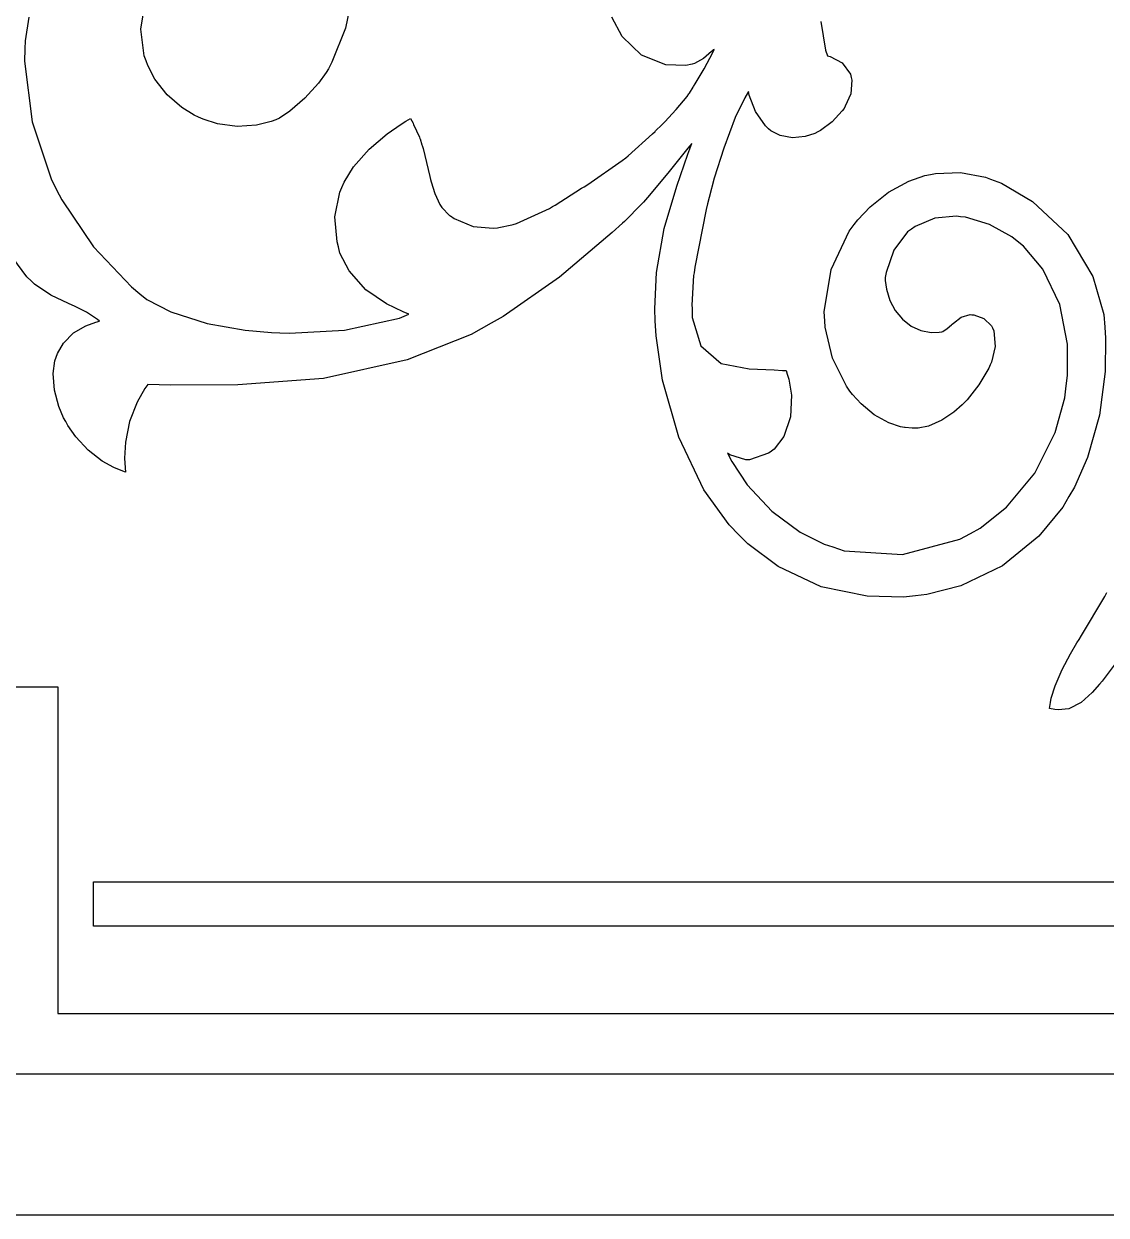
# Model space of a CAD drawing. Extents: x 0 to 1426, y 0 to 829.
# Drawn here: x 1227.5 to 1296.5, y 0 to 76 of the extents above; entities that cross this region are included whole.
import ezdxf

# ---------------------------------------------------------------- set-up
doc = ezdxf.new("R2010")
doc.units = 0
doc.layers.get('0').update_dxf_attribs({"linetype": 'CONTINUOUS'})

msp = doc.modelspace()

# ---------------------------------------------------------------- linework, layer by layer
at = {"color": 0}
for p, q in [((1248.46, 78.0743), (1247.99, 75.7495)), ((1248.46, 78.0743), (1247.99, 75.7495)), ((1234.94, 75.6722), (1235.22, 77.3479)), ((1234.94, 75.6722), (1235.22, 77.3479)), ((1227.78, 76.4385), (1227.55, 74.9268)), ((1227.78, 76.4385), (1227.55, 74.9268)), ((1265.65, 75.2133), (1264.99, 76.4452)), ((1265.65, 75.2133), (1264.99, 76.4452)), ((1278.33, 76.1683), (1278.62, 74.3437)), ((1278.33, 76.1683), (1278.62, 74.3437)), ((1235.15, 73.9856), (1234.94, 75.6722)), ((1235.15, 73.9856), (1234.94, 75.6722)), ((1247.99, 75.7495), (1247.12, 73.5665)), ((1247.99, 75.7495), (1247.12, 73.5665)), ((1227.55, 74.9268), (1227.54, 74.4209)), ((1227.55, 74.9268), (1227.54, 74.4209)), ((1266.88, 74.0255), (1265.65, 75.2133)), ((1266.88, 74.0255), (1265.65, 75.2133)), ((1227.54, 74.4209), (1227.51, 73.6314)), ((1227.54, 74.4209), (1227.51, 73.6314)), ((1235.27, 73.6533), (1235.15, 73.9856)), ((1235.27, 73.6533), (1235.15, 73.9856)), ((1268.42, 73.4081), (1266.88, 74.0255)), ((1268.42, 73.4081), (1266.88, 74.0255)), ((1270.84, 73.8064), (1270.26, 73.4826)), ((1270.84, 73.8064), (1270.26, 73.4826)), ((1271.35, 74.2541), (1270.84, 73.8064)), ((1271.35, 74.2541), (1270.84, 73.8064)), ((1270.88, 73.1449), (1271.42, 74.1825)), ((1270.88, 73.1449), (1271.42, 74.1825)), ((1271.46, 74.3521), (1271.35, 74.2541)), ((1271.46, 74.3521), (1271.35, 74.2541)), ((1271.42, 74.1825), (1271.51, 74.3906)), ((1271.42, 74.1825), (1271.51, 74.3906)), ((1271.47, 74.356), (1271.46, 74.3521)), ((1271.47, 74.356), (1271.46, 74.3521)), ((1271.51, 74.3878), (1271.47, 74.356)), ((1271.51, 74.3878), (1271.47, 74.356)), ((1271.51, 74.3906), (1271.51, 74.3878)), ((1271.51, 74.3906), (1271.51, 74.3878)), ((1278.62, 74.3437), (1278.74, 73.9814)), ((1278.62, 74.3437), (1278.74, 73.9814)), ((1278.74, 73.9814), (1278.91, 73.9359)), ((1278.74, 73.9814), (1278.91, 73.9359)), ((1278.91, 73.9359), (1279.68, 73.5224)), ((1278.91, 73.9359), (1279.68, 73.5224)), ((1227.51, 73.6314), (1227.99, 69.7727)), ((1227.51, 73.6314), (1227.99, 69.7727)), ((1235.37, 73.3503), (1235.27, 73.6533)), ((1235.37, 73.3503), (1235.27, 73.6533)), ((1235.83, 72.4888), (1235.37, 73.3503)), ((1235.83, 72.4888), (1235.37, 73.3503)), ((1246.9, 73.1559), (1246.76, 72.9135)), ((1246.9, 73.1559), (1246.76, 72.9135)), ((1247.12, 73.5665), (1246.9, 73.1559)), ((1247.12, 73.5665), (1246.9, 73.1559)), ((1269.7, 73.3545), (1268.42, 73.4081)), ((1269.7, 73.3545), (1268.42, 73.4081)), ((1270.11, 73.4466), (1269.7, 73.3545)), ((1270.11, 73.4466), (1269.7, 73.3545)), ((1270.26, 73.4826), (1270.11, 73.4466)), ((1270.26, 73.4826), (1270.11, 73.4466)), ((1270.31, 72.1857), (1270.88, 73.1449)), ((1270.31, 72.1857), (1270.88, 73.1449)), ((1279.68, 73.5224), (1280.21, 72.8003)), ((1279.68, 73.5224), (1280.21, 72.8003)), ((1236.62, 71.4925), (1235.83, 72.4888)), ((1236.62, 71.4925), (1235.83, 72.4888)), ((1246.27, 72.2355), (1245.4, 71.2791)), ((1246.27, 72.2355), (1245.4, 71.2791)), ((1246.76, 72.9135), (1246.27, 72.2355)), ((1246.76, 72.9135), (1246.27, 72.2355)), ((1280.21, 72.8003), (1280.26, 72.6006)), ((1280.21, 72.8003), (1280.26, 72.6006)), ((1280.3, 72.427), (1280.23, 71.5574)), ((1280.3, 72.427), (1280.23, 71.5574)), ((1280.26, 72.6006), (1280.3, 72.427)), ((1280.26, 72.6006), (1280.3, 72.427)), ((1237.56, 70.6822), (1236.62, 71.4925)), ((1237.56, 70.6822), (1236.62, 71.4925)), ((1269.79, 71.3892), (1269.9, 71.5589)), ((1269.79, 71.3892), (1269.9, 71.5589)), ((1269.9, 71.5589), (1269.93, 71.5973)), ((1269.9, 71.5589), (1269.93, 71.5973)), ((1269.93, 71.5973), (1270.18, 71.979)), ((1269.93, 71.5973), (1270.18, 71.979)), ((1270.18, 71.979), (1270.2, 72.0178)), ((1270.18, 71.979), (1270.2, 72.0178)), ((1270.2, 72.0178), (1270.31, 72.1857)), ((1270.2, 72.0178), (1270.31, 72.1857)), ((1273.71, 71.6911), (1273.47, 71.2982)), ((1273.71, 71.6911), (1273.47, 71.2982)), ((1273.75, 71.4678), (1273.71, 71.6911)), ((1273.75, 71.4678), (1273.71, 71.6911)), ((1274.15, 70.4261), (1273.75, 71.4678)), ((1274.15, 70.4261), (1273.75, 71.4678)), ((1280.23, 71.5574), (1279.88, 70.7581)), ((1280.23, 71.5574), (1279.88, 70.7581)), ((1245.4, 71.2791), (1244.44, 70.448)), ((1245.4, 71.2791), (1244.44, 70.448)), ((1269.1, 70.5432), (1269.79, 71.3892)), ((1269.1, 70.5432), (1269.79, 71.3892)), ((1273.47, 71.2982), (1272.86, 70.032)), ((1273.47, 71.2982), (1272.86, 70.032)), ((1279.88, 70.7581), (1279.8, 70.6176)), ((1279.88, 70.7581), (1279.8, 70.6176)), ((1238.34, 70.1985), (1237.56, 70.6822)), ((1238.34, 70.1985), (1237.56, 70.6822)), ((1238.62, 70.0705), (1238.34, 70.1985)), ((1238.62, 70.0705), (1238.34, 70.1985)), ((1238.9, 69.9382), (1238.62, 70.0705)), ((1238.9, 69.9382), (1238.62, 70.0705)), ((1239.82, 69.6475), (1238.9, 69.9382)), ((1239.82, 69.6475), (1238.9, 69.9382)), ((1243.78, 70.0031), (1243.54, 69.9022)), ((1243.78, 70.0031), (1243.54, 69.9022)), ((1244.44, 70.448), (1243.78, 70.0031)), ((1244.44, 70.448), (1243.78, 70.0031)), ((1251.85, 69.8059), (1252.13, 69.9795)), ((1251.85, 69.8059), (1252.13, 69.9795)), ((1252.13, 69.9795), (1252.3, 69.6793)), ((1252.13, 69.9795), (1252.3, 69.6793)), ((1268.36, 69.7547), (1269.1, 70.5432)), ((1268.36, 69.7547), (1269.1, 70.5432)), ((1272.86, 70.032), (1272.13, 68.0942)), ((1272.86, 70.032), (1272.13, 68.0942)), ((1274.78, 69.5166), (1274.15, 70.4261)), ((1274.78, 69.5166), (1274.15, 70.4261)), ((1279.69, 70.4592), (1279.05, 69.7547)), ((1279.69, 70.4592), (1279.05, 69.7547)), ((1279.8, 70.6176), (1279.69, 70.4592)), ((1279.8, 70.6176), (1279.69, 70.4592)), ((1227.99, 69.7727), (1229.22, 66.1211)), ((1227.99, 69.7727), (1229.22, 66.1211)), ((1241.07, 69.4683), (1239.82, 69.6475)), ((1241.07, 69.4683), (1239.82, 69.6475)), ((1242.32, 69.5484), (1241.07, 69.4683)), ((1242.32, 69.5484), (1241.07, 69.4683)), ((1243.25, 69.7812), (1242.32, 69.5484)), ((1243.25, 69.7812), (1242.32, 69.5484)), ((1243.54, 69.9022), (1243.25, 69.7812)), ((1243.54, 69.9022), (1243.25, 69.7812)), ((1250.66, 68.9913), (1251.54, 69.6158)), ((1250.66, 68.9913), (1251.54, 69.6158)), ((1251.54, 69.6158), (1251.85, 69.8059)), ((1251.54, 69.6158), (1251.85, 69.8059)), ((1252.3, 69.6793), (1252.34, 69.6034)), ((1252.3, 69.6793), (1252.34, 69.6034)), ((1252.34, 69.6034), (1252.71, 68.7945)), ((1252.34, 69.6034), (1252.71, 68.7945)), ((1267.74, 69.1459), (1267.78, 69.1843)), ((1267.74, 69.1459), (1267.78, 69.1843)), ((1267.78, 69.1843), (1268.18, 69.5759)), ((1267.78, 69.1843), (1268.18, 69.5759)), ((1268.18, 69.5759), (1268.22, 69.6143)), ((1268.18, 69.5759), (1268.22, 69.6143)), ((1268.22, 69.6143), (1268.36, 69.7547)), ((1268.22, 69.6143), (1268.36, 69.7547)), ((1274.94, 69.3579), (1274.78, 69.5166)), ((1274.94, 69.3579), (1274.78, 69.5166)), ((1274.95, 69.3416), (1274.94, 69.3579)), ((1274.95, 69.3416), (1274.94, 69.3579)), ((1274.97, 69.3279), (1274.95, 69.3416)), ((1274.97, 69.3279), (1274.95, 69.3416)), ((1275.14, 69.1942), (1274.97, 69.3279)), ((1275.14, 69.1942), (1274.97, 69.3279)), ((1275.72, 68.8979), (1275.14, 69.1942)), ((1275.72, 68.8979), (1275.14, 69.1942)), ((1278.29, 69.2051), (1278.13, 69.1226)), ((1278.29, 69.2051), (1278.13, 69.1226)), ((1279.05, 69.7547), (1278.29, 69.2051)), ((1279.05, 69.7547), (1278.29, 69.2051)), ((1249.51, 68.0226), (1250.66, 68.9913)), ((1249.51, 68.0226), (1250.66, 68.9913)), ((1252.71, 68.7945), (1252.74, 68.7105)), ((1252.71, 68.7945), (1252.74, 68.7105)), ((1252.74, 68.7105), (1252.75, 68.6731)), ((1252.74, 68.7105), (1252.75, 68.6731)), ((1252.75, 68.6731), (1252.87, 68.29)), ((1252.75, 68.6731), (1252.87, 68.29)), ((1266.02, 67.5929), (1267.59, 69.0012)), ((1266.02, 67.5929), (1267.59, 69.0012)), ((1267.59, 69.0012), (1267.74, 69.1459)), ((1267.59, 69.0012), (1267.74, 69.1459)), ((1276.52, 68.738), (1275.72, 68.8979)), ((1276.52, 68.738), (1275.72, 68.8979)), ((1277.33, 68.822), (1276.52, 68.738)), ((1277.33, 68.822), (1276.52, 68.738)), ((1277.94, 69.0259), (1277.33, 68.822)), ((1277.94, 69.0259), (1277.33, 68.822)), ((1278.13, 69.1226), (1277.94, 69.0259)), ((1278.13, 69.1226), (1277.94, 69.0259)), ((1248.51, 66.886), (1249.51, 68.0226)), ((1248.51, 66.886), (1249.51, 68.0226)), ((1252.87, 68.29), (1252.89, 68.2502)), ((1252.87, 68.29), (1252.89, 68.2502)), ((1252.89, 68.2502), (1252.94, 68.0738)), ((1252.89, 68.2502), (1252.94, 68.0738)), ((1252.94, 68.0738), (1253.38, 66.27)), ((1252.94, 68.0738), (1253.38, 66.27)), ((1269.83, 68.0766), (1268.56, 66.4958)), ((1269.83, 68.0766), (1268.56, 66.4958)), ((1269.13, 65.6551), (1269.84, 67.7044)), ((1269.13, 65.6551), (1269.84, 67.7044)), ((1270.09, 68.3853), (1269.83, 68.0766)), ((1270.09, 68.3853), (1269.83, 68.0766)), ((1269.84, 67.7044), (1270.09, 68.3853)), ((1269.84, 67.7044), (1270.09, 68.3853)), ((1272.13, 68.0942), (1271.52, 66.1638)), ((1272.13, 68.0942), (1271.52, 66.1638)), ((1263.45, 65.7669), (1265.65, 67.2881)), ((1263.45, 65.7669), (1265.65, 67.2881)), ((1265.65, 67.2881), (1265.87, 67.4606)), ((1265.65, 67.2881), (1265.87, 67.4606)), ((1265.87, 67.4606), (1266.02, 67.5929)), ((1265.87, 67.4606), (1266.02, 67.5929)), ((1247.91, 65.9172), (1248.51, 66.886)), ((1247.91, 65.9172), (1248.51, 66.886)), ((1253.38, 66.27), (1253.42, 66.0894)), ((1253.38, 66.27), (1253.42, 66.0894)), ((1268.56, 66.4958), (1267.27, 64.9372)), ((1268.56, 66.4958), (1267.27, 64.9372)), ((1271.52, 66.1638), (1271.19, 64.9372)), ((1271.52, 66.1638), (1271.19, 64.9372)), ((1283.93, 65.9709), (1284.96, 66.3317)), ((1283.93, 65.9709), (1284.96, 66.3317)), ((1284.96, 66.3317), (1285.32, 66.4062)), ((1284.96, 66.3317), (1285.32, 66.4062)), ((1285.32, 66.4062), (1285.64, 66.4739)), ((1285.32, 66.4062), (1285.64, 66.4739)), ((1285.64, 66.4739), (1287.24, 66.5413)), ((1285.64, 66.4739), (1287.24, 66.5413)), ((1287.24, 66.5413), (1288.83, 66.2354)), ((1287.24, 66.5413), (1288.83, 66.2354)), ((1288.83, 66.2354), (1289.14, 66.1169)), ((1288.83, 66.2354), (1289.14, 66.1169)), ((1229.22, 66.1211), (1229.56, 65.4346)), ((1229.22, 66.1211), (1229.56, 65.4346)), ((1229.56, 65.4346), (1229.89, 64.7859)), ((1229.56, 65.4346), (1229.89, 64.7859)), ((1247.63, 65.2667), (1247.76, 65.5712)), ((1247.63, 65.2667), (1247.76, 65.5712)), ((1247.76, 65.5712), (1247.91, 65.9172)), ((1247.76, 65.5712), (1247.91, 65.9172)), ((1253.42, 66.0894), (1253.46, 65.9405)), ((1253.42, 66.0894), (1253.46, 65.9405)), ((1253.46, 65.9405), (1253.69, 65.1866)), ((1253.46, 65.9405), (1253.69, 65.1866)), ((1261.37, 64.455), (1263.05, 65.5228)), ((1261.37, 64.455), (1263.05, 65.5228)), ((1263.05, 65.5228), (1263.22, 65.6262)), ((1263.05, 65.5228), (1263.22, 65.6262)), ((1263.22, 65.6262), (1263.45, 65.7669)), ((1263.22, 65.6262), (1263.45, 65.7669)), ((1268.33, 62.9666), (1269.13, 65.6551)), ((1268.33, 62.9666), (1269.13, 65.6551)), ((1282.64, 65.2762), (1283.93, 65.9709)), ((1282.64, 65.2762), (1283.93, 65.9709)), ((1289.14, 66.1169), (1289.84, 65.8467)), ((1289.14, 66.1169), (1289.84, 65.8467)), ((1289.84, 65.8467), (1291.82, 64.6783)), ((1289.84, 65.8467), (1291.82, 64.6783)), ((1229.89, 64.7859), (1231.91, 61.7968)), ((1229.89, 64.7859), (1231.91, 61.7968)), ((1247.32, 63.7039), (1247.63, 65.2667)), ((1247.32, 63.7039), (1247.63, 65.2667)), ((1253.69, 65.1866), (1254.02, 64.4839)), ((1253.69, 65.1866), (1254.02, 64.4839)), ((1267, 64.6395), (1266.9, 64.5238)), ((1267, 64.6395), (1266.9, 64.5238)), ((1267.27, 64.9372), (1267, 64.6395)), ((1267.27, 64.9372), (1267, 64.6395)), ((1271.19, 64.9372), (1271.09, 64.5252)), ((1271.19, 64.9372), (1271.09, 64.5252)), ((1281.47, 64.3502), (1282.64, 65.2762)), ((1281.47, 64.3502), (1282.64, 65.2762)), ((1291.82, 64.6783), (1294.07, 62.5821)), ((1291.82, 64.6783), (1294.07, 62.5821)), ((1254.02, 64.4839), (1254.1, 64.3587)), ((1254.02, 64.4839), (1254.1, 64.3587)), ((1254.1, 64.3587), (1254.14, 64.2994)), ((1254.1, 64.3587), (1254.14, 64.2994)), ((1254.14, 64.2994), (1254.63, 63.7977)), ((1254.14, 64.2994), (1254.63, 63.7977)), ((1258.9, 63.2739), (1261, 64.2359)), ((1258.9, 63.2739), (1261, 64.2359)), ((1261, 64.2359), (1261.2, 64.353)), ((1261, 64.2359), (1261.2, 64.353)), ((1261.2, 64.353), (1261.37, 64.455)), ((1261.2, 64.353), (1261.37, 64.455)), ((1266.9, 64.5238), (1265.79, 63.4076)), ((1266.9, 64.5238), (1265.79, 63.4076)), ((1271, 64.1657), (1270.28, 60.5)), ((1271, 64.1657), (1270.28, 60.5)), ((1271.09, 64.5252), (1271, 64.1657)), ((1271.09, 64.5252), (1271, 64.1657)), ((1280.68, 63.5208), (1281.47, 64.3502)), ((1280.68, 63.5208), (1281.47, 64.3502)), ((1247.45, 62.1069), (1247.32, 63.7039)), ((1247.45, 62.1069), (1247.32, 63.7039)), ((1254.63, 63.7977), (1254.69, 63.7575)), ((1254.63, 63.7977), (1254.69, 63.7575)), ((1254.69, 63.7575), (1254.92, 63.5963)), ((1254.69, 63.7575), (1254.92, 63.5963)), ((1254.92, 63.5963), (1256.13, 63.0961)), ((1254.92, 63.5963), (1256.13, 63.0961)), ((1256.13, 63.0961), (1257.42, 62.9789)), ((1256.13, 63.0961), (1257.42, 62.9789)), ((1257.77, 63.0192), (1258.6, 63.1871)), ((1257.77, 63.0192), (1258.6, 63.1871)), ((1258.6, 63.1871), (1258.68, 63.2107)), ((1258.6, 63.1871), (1258.68, 63.2107)), ((1258.68, 63.2107), (1258.9, 63.2739)), ((1258.68, 63.2107), (1258.9, 63.2739)), ((1265.67, 63.3028), (1265.01, 62.7063)), ((1265.67, 63.3028), (1265.01, 62.7063)), ((1265.79, 63.4076), (1265.67, 63.3028)), ((1265.79, 63.4076), (1265.67, 63.3028)), ((1280.12, 62.7888), (1280.45, 63.2188)), ((1280.12, 62.7888), (1280.45, 63.2188)), ((1280.45, 63.2188), (1280.68, 63.5208)), ((1280.45, 63.2188), (1280.68, 63.5208)), ((1284.33, 63.0961), (1284.1, 62.9239)), ((1284.33, 63.0961), (1284.1, 62.9239)), ((1285.6, 63.6171), (1284.33, 63.0961)), ((1285.6, 63.6171), (1284.33, 63.0961)), ((1286.97, 63.7385), (1285.6, 63.6171)), ((1286.97, 63.7385), (1285.6, 63.6171)), ((1287.24, 63.711), (1286.97, 63.7385)), ((1287.24, 63.711), (1286.97, 63.7385)), ((1287.55, 63.6792), (1287.24, 63.711)), ((1287.55, 63.6792), (1287.24, 63.711)), ((1289.08, 63.2245), (1287.55, 63.6792)), ((1289.08, 63.2245), (1287.55, 63.6792)), ((1290.5, 62.4279), (1289.08, 63.2245)), ((1290.5, 62.4279), (1289.08, 63.2245)), ((1257.42, 62.9789), (1257.69, 63.0093)), ((1257.42, 62.9789), (1257.69, 63.0093)), ((1257.69, 63.0093), (1257.77, 63.0192)), ((1257.69, 63.0093), (1257.77, 63.0192)), ((1265.01, 62.7063), (1261.64, 59.847)), ((1265.01, 62.7063), (1261.64, 59.847)), ((1267.84, 60.1581), (1268.33, 62.9666)), ((1267.84, 60.1581), (1268.33, 62.9666)), ((1278.97, 60.3458), (1280.12, 62.7888)), ((1278.97, 60.3458), (1280.12, 62.7888)), ((1283.85, 62.7433), (1282.97, 61.583)), ((1283.85, 62.7433), (1282.97, 61.583)), ((1284.1, 62.9239), (1283.85, 62.7433)), ((1284.1, 62.9239), (1283.85, 62.7433)), ((1290.75, 62.2254), (1290.5, 62.4279)), ((1290.75, 62.2254), (1290.5, 62.4279)), ((1294.07, 62.5821), (1295.67, 59.8897)), ((1294.07, 62.5821), (1295.67, 59.8897)), ((1231.91, 61.7968), (1234.34, 59.2282)), ((1231.91, 61.7968), (1234.34, 59.2282)), ((1247.54, 61.783), (1247.45, 62.1069)), ((1247.54, 61.783), (1247.45, 62.1069)), ((1247.64, 61.3833), (1247.54, 61.783)), ((1247.64, 61.3833), (1247.54, 61.783)), ((1282.97, 61.583), (1282.48, 60.1557)), ((1282.97, 61.583), (1282.48, 60.1557)), ((1291.24, 61.8381), (1290.75, 62.2254)), ((1291.24, 61.8381), (1290.75, 62.2254)), ((1292.48, 60.3663), (1291.24, 61.8381)), ((1292.48, 60.3663), (1291.24, 61.8381)), ((1227.66, 59.8703), (1226.47, 61.4948)), ((1227.66, 59.8703), (1226.47, 61.4948)), ((1248.22, 60.2492), (1247.64, 61.3833)), ((1248.22, 60.2492), (1247.64, 61.3833)), ((1249.29, 59.0557), (1248.22, 60.2492)), ((1249.29, 59.0557), (1248.22, 60.2492)), ((1267.72, 57.8376), (1267.84, 60.1581)), ((1267.72, 57.8376), (1267.84, 60.1581)), ((1270.23, 60.1306), (1270.2, 59.9542)), ((1270.23, 60.1306), (1270.2, 59.9542)), ((1270.28, 60.5), (1270.23, 60.1306)), ((1270.28, 60.5), (1270.23, 60.1306)), ((1278.54, 57.6322), (1278.97, 60.3458)), ((1278.54, 57.6322), (1278.97, 60.3458)), ((1282.48, 60.1557), (1282.43, 59.8399)), ((1282.48, 60.1557), (1282.43, 59.8399)), ((1293.56, 58.1106), (1292.48, 60.3663)), ((1293.56, 58.1106), (1292.48, 60.3663)), ((1227.95, 59.5905), (1227.66, 59.8703)), ((1227.95, 59.5905), (1227.66, 59.8703)), ((1228.15, 59.4004), (1227.95, 59.5905)), ((1228.15, 59.4004), (1227.95, 59.5905)), ((1229.19, 58.7015), (1228.15, 59.4004)), ((1229.19, 58.7015), (1228.15, 59.4004)), ((1261.64, 59.847), (1258.06, 57.3334)), ((1261.64, 59.847), (1258.06, 57.3334)), ((1270.2, 59.9542), (1270.08, 58.0637)), ((1270.2, 59.9542), (1270.08, 58.0637)), ((1282.43, 59.8399), (1282.43, 59.6512)), ((1282.43, 59.8399), (1282.43, 59.6512)), ((1282.43, 59.6512), (1282.5, 59.0779)), ((1282.43, 59.6512), (1282.5, 59.0779)), ((1295.67, 59.8897), (1296.37, 57.4767)), ((1295.67, 59.8897), (1296.37, 57.4767)), ((1230.31, 58.1766), (1229.19, 58.7015)), ((1230.31, 58.1766), (1229.19, 58.7015)), ((1234.34, 59.2282), (1234.88, 58.7887)), ((1234.34, 59.2282), (1234.88, 58.7887)), ((1234.88, 58.7887), (1235.31, 58.4345)), ((1234.88, 58.7887), (1235.31, 58.4345)), ((1250.6, 58.1561), (1249.29, 59.0557)), ((1250.6, 58.1561), (1249.29, 59.0557)), ((1282.5, 59.0779), (1282.72, 58.3629)), ((1282.5, 59.0779), (1282.72, 58.3629)), ((1230.55, 58.0718), (1230.31, 58.1766)), ((1230.55, 58.0718), (1230.31, 58.1766)), ((1230.71, 58.0016), (1230.55, 58.0718)), ((1230.71, 58.0016), (1230.55, 58.0718)), ((1231.47, 57.6213), (1230.71, 58.0016)), ((1231.47, 57.6213), (1230.71, 58.0016)), ((1235.31, 58.4345), (1236.84, 57.6407)), ((1235.31, 58.4345), (1236.84, 57.6407)), ((1251.67, 57.6365), (1250.6, 58.1561)), ((1251.67, 57.6365), (1250.6, 58.1561)), ((1267.76, 57.0675), (1267.72, 57.8376)), ((1267.76, 57.0675), (1267.72, 57.8376)), ((1270.08, 58.0637), (1270.1, 57.8845)), ((1270.08, 58.0637), (1270.1, 57.8845)), ((1270.1, 57.8845), (1270.12, 57.2766)), ((1270.1, 57.8845), (1270.12, 57.2766)), ((1282.72, 58.3629), (1283.07, 57.719)), ((1282.72, 58.3629), (1283.07, 57.719)), ((1294.05, 55.5858), (1293.56, 58.1106)), ((1294.05, 55.5858), (1293.56, 58.1106)), ((1232.16, 57.1528), (1231.47, 57.6213)), ((1232.16, 57.1528), (1231.47, 57.6213)), ((1232.07, 56.9874), (1232.29, 57.0371)), ((1232.07, 56.9874), (1232.29, 57.0371)), ((1232.29, 57.0371), (1232.16, 57.1528)), ((1232.29, 57.0371), (1232.16, 57.1528)), ((1236.84, 57.6407), (1239.17, 56.8925)), ((1236.84, 57.6407), (1239.17, 56.8925)), ((1247.92, 56.479), (1251.43, 57.2354)), ((1247.92, 56.479), (1251.43, 57.2354)), ((1251.43, 57.2354), (1252.03, 57.4947)), ((1251.43, 57.2354), (1252.03, 57.4947)), ((1252.03, 57.4947), (1251.67, 57.6365)), ((1252.03, 57.4947), (1251.67, 57.6365)), ((1258.06, 57.3334), (1257.29, 56.9087)), ((1258.06, 57.3334), (1257.29, 56.9087)), ((1267.81, 56.1206), (1267.76, 57.0675)), ((1267.81, 56.1206), (1267.76, 57.0675)), ((1270.12, 57.2766), (1270.67, 55.4743)), ((1270.12, 57.2766), (1270.67, 55.4743)), ((1278.57, 57.066), (1278.54, 57.6322)), ((1278.57, 57.066), (1278.54, 57.6322)), ((1278.6, 56.6593), (1278.57, 57.066)), ((1278.6, 56.6593), (1278.57, 57.066)), ((1283.07, 57.719), (1283.53, 57.1694)), ((1283.07, 57.719), (1283.53, 57.1694)), ((1283.53, 57.1694), (1284.08, 56.7365)), ((1283.53, 57.1694), (1284.08, 56.7365)), ((1286.79, 56.9253), (1287.28, 57.3017)), ((1286.79, 56.9253), (1287.28, 57.3017)), ((1287.28, 57.3017), (1287.84, 57.4795)), ((1287.28, 57.3017), (1287.84, 57.4795)), ((1287.84, 57.4795), (1287.96, 57.4601)), ((1287.84, 57.4795), (1287.96, 57.4601)), ((1287.96, 57.4601), (1288.09, 57.4421)), ((1287.96, 57.4601), (1288.09, 57.4421)), ((1288.09, 57.4421), (1288.71, 57.2135)), ((1288.09, 57.4421), (1288.71, 57.2135)), ((1288.71, 57.2135), (1289.2, 56.7531)), ((1288.71, 57.2135), (1289.2, 56.7531)), ((1296.37, 57.4767), (1296.43, 56.6579)), ((1296.37, 57.4767), (1296.43, 56.6579)), ((1229.99, 55.6436), (1230.64, 56.3026)), ((1229.99, 55.6436), (1230.64, 56.3026)), ((1230.64, 56.3026), (1231.42, 56.7574)), ((1230.64, 56.3026), (1231.42, 56.7574)), ((1231.42, 56.7574), (1232.07, 56.9874)), ((1231.42, 56.7574), (1232.07, 56.9874)), ((1239.17, 56.8925), (1241.59, 56.4691)), ((1239.17, 56.8925), (1241.59, 56.4691)), ((1241.59, 56.4691), (1243.26, 56.3178)), ((1241.59, 56.4691), (1243.26, 56.3178)), ((1243.26, 56.3178), (1243.81, 56.2998)), ((1243.26, 56.3178), (1243.81, 56.2998)), ((1243.81, 56.2998), (1244.41, 56.2804)), ((1243.81, 56.2998), (1244.41, 56.2804)), ((1244.41, 56.2804), (1247.92, 56.479)), ((1244.41, 56.2804), (1247.92, 56.479)), ((1257.29, 56.9087), (1256.02, 56.2021)), ((1257.29, 56.9087), (1256.02, 56.2021)), ((1279.06, 54.6876), (1278.6, 56.6593)), ((1279.06, 54.6876), (1278.6, 56.6593)), ((1284.08, 56.7365), (1284.7, 56.4444)), ((1284.08, 56.7365), (1284.7, 56.4444)), ((1284.7, 56.4444), (1285.36, 56.3164)), ((1284.7, 56.4444), (1285.36, 56.3164)), ((1285.36, 56.3164), (1285.88, 56.3354)), ((1285.36, 56.3164), (1285.88, 56.3354)), ((1285.88, 56.3354), (1286.05, 56.3728)), ((1285.88, 56.3354), (1286.05, 56.3728)), ((1286.05, 56.3728), (1286.1, 56.3852)), ((1286.05, 56.3728), (1286.1, 56.3852)), ((1286.1, 56.3852), (1286.39, 56.5711)), ((1286.1, 56.3852), (1286.39, 56.5711)), ((1286.39, 56.5711), (1286.66, 56.8067)), ((1286.39, 56.5711), (1286.66, 56.8067)), ((1286.66, 56.8067), (1286.7, 56.8441)), ((1286.66, 56.8067), (1286.7, 56.8441)), ((1286.7, 56.8441), (1286.79, 56.9253)), ((1286.7, 56.8441), (1286.79, 56.9253)), ((1289.2, 56.7531), (1289.27, 56.6194)), ((1289.2, 56.7531), (1289.27, 56.6194)), ((1289.27, 56.6194), (1289.36, 56.4388)), ((1289.27, 56.6194), (1289.36, 56.4388)), ((1289.36, 56.4388), (1289.45, 55.4344)), ((1289.36, 56.4388), (1289.45, 55.4344)), ((1296.43, 56.6579), (1296.49, 55.9566)), ((1296.43, 56.6579), (1296.49, 55.9566)), ((1229.61, 54.9878), (1229.99, 55.6436)), ((1229.61, 54.9878), (1229.99, 55.6436)), ((1256.02, 56.2021), (1251.92, 54.5744)), ((1256.02, 56.2021), (1251.92, 54.5744)), ((1268.22, 53.2888), (1267.81, 56.1206)), ((1268.22, 53.2888), (1267.81, 56.1206)), ((1294.06, 53.5725), (1294.05, 55.5858)), ((1294.06, 53.5725), (1294.05, 55.5858)), ((1296.49, 55.9566), (1296.46, 53.8371)), ((1296.49, 55.9566), (1296.46, 53.8371)), ((1229.45, 54.5042), (1229.54, 54.7536)), ((1229.45, 54.5042), (1229.54, 54.7536)), ((1229.54, 54.7536), (1229.61, 54.9878)), ((1229.54, 54.7536), (1229.61, 54.9878)), ((1270.67, 55.4743), (1271.95, 54.3539)), ((1270.67, 55.4743), (1271.95, 54.3539)), ((1289.45, 55.4344), (1289.2, 54.4393)), ((1289.45, 55.4344), (1289.2, 54.4393)), ((1229.34, 53.7048), (1229.45, 54.5042)), ((1229.34, 53.7048), (1229.45, 54.5042)), ((1251.92, 54.5744), (1246.58, 53.3809)), ((1251.92, 54.5744), (1246.58, 53.3809)), ((1271.95, 54.3539), (1273.75, 54.0039)), ((1271.95, 54.3539), (1273.75, 54.0039)), ((1273.75, 54.0039), (1275.34, 53.939)), ((1273.75, 54.0039), (1275.34, 53.939)), ((1279.95, 52.9029), (1279.06, 54.6876)), ((1279.95, 52.9029), (1279.06, 54.6876)), ((1289.04, 54.0413), (1288.41, 52.9788)), ((1289.04, 54.0413), (1288.41, 52.9788)), ((1289.13, 54.2629), (1289.04, 54.0413)), ((1289.13, 54.2629), (1289.04, 54.0413)), ((1289.2, 54.4393), (1289.13, 54.2629)), ((1289.2, 54.4393), (1289.13, 54.2629)), ((1229.42, 52.6369), (1229.34, 53.7048)), ((1229.42, 52.6369), (1229.34, 53.7048)), ((1246.58, 53.3809), (1241.12, 52.9745)), ((1246.58, 53.3809), (1241.12, 52.9745)), ((1269.25, 49.6411), (1268.22, 53.2888)), ((1269.25, 49.6411), (1268.22, 53.2888)), ((1275.34, 53.939), (1275.88, 53.9048)), ((1275.34, 53.939), (1275.88, 53.9048)), ((1275.88, 53.9048), (1276.1, 53.8896)), ((1275.88, 53.9048), (1276.1, 53.8896)), ((1276.1, 53.8896), (1276.17, 53.6635)), ((1276.1, 53.8896), (1276.17, 53.6635)), ((1276.17, 53.6635), (1276.28, 53.3425)), ((1276.17, 53.6635), (1276.28, 53.3425)), ((1276.28, 53.3425), (1276.45, 52.324)), ((1276.28, 53.3425), (1276.45, 52.324)), ((1293.97, 52.9124), (1294.06, 53.5725)), ((1293.97, 52.9124), (1294.06, 53.5725)), ((1296.46, 53.8371), (1296.1, 51.0413)), ((1296.46, 53.8371), (1296.1, 51.0413)), ((1229.7, 51.6019), (1229.42, 52.6369)), ((1229.7, 51.6019), (1229.42, 52.6369)), ((1235.19, 52.7389), (1234.7, 51.8873)), ((1235.19, 52.7389), (1234.7, 51.8873)), ((1235.39, 52.9953), (1235.19, 52.7389)), ((1235.39, 52.9953), (1235.19, 52.7389)), ((1236.82, 52.9678), (1235.39, 52.9953)), ((1236.82, 52.9678), (1235.39, 52.9953)), ((1241.12, 52.9745), (1236.82, 52.9678)), ((1241.12, 52.9745), (1236.82, 52.9678)), ((1280.18, 52.5886), (1279.95, 52.9029)), ((1280.18, 52.5886), (1279.95, 52.9029)), ((1280.35, 52.3695), (1280.18, 52.5886)), ((1280.35, 52.3695), (1280.18, 52.5886)), ((1288.41, 52.9788), (1287.66, 52.0319)), ((1288.41, 52.9788), (1287.66, 52.0319)), ((1293.88, 52.1614), (1293.97, 52.9124)), ((1293.88, 52.1614), (1293.97, 52.9124)), ((1234.7, 51.8873), (1234.22, 50.6469)), ((1234.7, 51.8873), (1234.22, 50.6469)), ((1276.45, 52.324), (1276.39, 50.9489)), ((1276.45, 52.324), (1276.39, 50.9489)), ((1280.9, 51.7606), (1280.35, 52.3695)), ((1280.9, 51.7606), (1280.35, 52.3695)), ((1281.73, 51.0688), (1280.9, 51.7606)), ((1281.73, 51.0688), (1280.9, 51.7606)), ((1287.33, 51.7028), (1286.81, 51.248)), ((1287.33, 51.7028), (1286.81, 51.248)), ((1287.49, 51.8664), (1287.33, 51.7028)), ((1287.49, 51.8664), (1287.33, 51.7028)), ((1287.66, 52.0319), (1287.49, 51.8664)), ((1287.66, 52.0319), (1287.49, 51.8664)), ((1293.27, 49.9498), (1293.88, 52.1614)), ((1293.27, 49.9498), (1293.88, 52.1614)), ((1230.01, 50.8787), (1229.7, 51.6019)), ((1230.01, 50.8787), (1229.7, 51.6019)), ((1276.39, 50.9489), (1275.95, 49.688)), ((1276.39, 50.9489), (1275.95, 49.688)), ((1282.66, 50.5576), (1281.73, 51.0688)), ((1282.66, 50.5576), (1281.73, 51.0688)), ((1286.81, 51.248), (1286.03, 50.7199)), ((1286.81, 51.248), (1286.03, 50.7199)), ((1296.1, 51.0413), (1295.33, 48.3553)), ((1296.1, 51.0413), (1295.33, 48.3553)), ((1230.14, 50.6497), (1230.01, 50.8787)), ((1230.14, 50.6497), (1230.01, 50.8787)), ((1230.28, 50.395), (1230.14, 50.6497)), ((1230.28, 50.395), (1230.14, 50.6497)), ((1230.79, 49.6729), (1230.28, 50.395)), ((1230.79, 49.6729), (1230.28, 50.395)), ((1234.22, 50.6469), (1233.95, 49.3254)), ((1234.22, 50.6469), (1233.95, 49.3254)), ((1283.4, 50.3068), (1282.66, 50.5576)), ((1283.4, 50.3068), (1282.66, 50.5576)), ((1283.66, 50.2638), (1283.4, 50.3068)), ((1283.66, 50.2638), (1283.4, 50.3068)), ((1283.71, 50.2557), (1283.66, 50.2638)), ((1283.71, 50.2557), (1283.66, 50.2638)), ((1284.15, 50.2116), (1283.71, 50.2557)), ((1284.15, 50.2116), (1283.71, 50.2557)), ((1284.32, 50.2116), (1284.15, 50.2116)), ((1284.32, 50.2116), (1284.15, 50.2116)), ((1284.53, 50.213), (1284.32, 50.2116)), ((1284.53, 50.213), (1284.32, 50.2116)), ((1285.19, 50.352), (1284.53, 50.213)), ((1285.19, 50.352), (1284.53, 50.213)), ((1286.03, 50.7199), (1285.19, 50.352)), ((1286.03, 50.7199), (1285.19, 50.352)), ((1231.58, 48.8184), (1230.79, 49.6729)), ((1231.58, 48.8184), (1230.79, 49.6729)), ((1270.86, 46.2897), (1269.25, 49.6411)), ((1270.86, 46.2897), (1269.25, 49.6411)), ((1275.95, 49.688), (1275.35, 48.8887)), ((1275.95, 49.688), (1275.35, 48.8887)), ((1291.98, 47.3438), (1293.27, 49.9498)), ((1291.98, 47.3438), (1293.27, 49.9498)), ((1232.47, 48.1171), (1231.58, 48.8184)), ((1232.47, 48.1171), (1231.58, 48.8184)), ((1233.95, 49.3254), (1233.89, 48.314)), ((1233.95, 49.3254), (1233.89, 48.314)), ((1275.09, 48.6971), (1274.98, 48.6174)), ((1275.09, 48.6971), (1274.98, 48.6174)), ((1275.35, 48.8887), (1275.09, 48.6971)), ((1275.35, 48.8887), (1275.09, 48.6971)), ((1233.21, 47.7061), (1232.47, 48.1171)), ((1233.21, 47.7061), (1232.47, 48.1171)), ((1233.89, 48.314), (1233.91, 47.9778)), ((1233.89, 48.314), (1233.91, 47.9778)), ((1233.91, 47.9778), (1233.95, 47.4073)), ((1233.91, 47.9778), (1233.95, 47.4073)), ((1272.36, 48.6227), (1272.64, 48.0977)), ((1272.36, 48.6198), (1272.36, 48.6227)), ((1272.36, 48.6227), (1272.64, 48.0977)), ((1272.36, 48.6198), (1272.36, 48.6227)), ((1272.42, 48.5856), (1272.36, 48.6198)), ((1272.42, 48.5856), (1272.36, 48.6198)), ((1272.42, 48.5814), (1272.42, 48.5856)), ((1272.42, 48.5814), (1272.42, 48.5856)), ((1272.52, 48.5193), (1272.42, 48.5814)), ((1272.52, 48.5193), (1272.42, 48.5814)), ((1273.53, 48.1983), (1272.52, 48.5193)), ((1273.53, 48.1983), (1272.52, 48.5193)), ((1272.64, 48.0977), (1273.63, 46.6094)), ((1272.64, 48.0977), (1273.63, 46.6094)), ((1273.65, 48.1997), (1273.53, 48.1983)), ((1273.65, 48.1997), (1273.53, 48.1983)), ((1273.77, 48.2025), (1273.65, 48.1997)), ((1273.77, 48.2025), (1273.65, 48.1997)), ((1274.98, 48.6174), (1273.77, 48.2025)), ((1274.98, 48.6174), (1273.77, 48.2025)), ((1295.33, 48.3553), (1294.5, 46.4552)), ((1295.33, 48.3553), (1294.5, 46.4552)), ((1233.46, 47.6017), (1233.21, 47.7061)), ((1233.46, 47.6017), (1233.21, 47.7061)), ((1233.95, 47.4073), (1233.46, 47.6017)), ((1233.95, 47.4073), (1233.46, 47.6017)), ((1290.16, 45.1707), (1291.98, 47.3438)), ((1290.16, 45.1707), (1291.98, 47.3438)), ((1273.63, 46.6094), (1275.19, 44.9132)), ((1273.63, 46.6094), (1275.19, 44.9132)), ((1294.5, 46.4552), (1294.15, 45.8625)), ((1294.5, 46.4552), (1294.15, 45.8625)), ((1272.47, 44.0489), (1270.86, 46.2897)), ((1272.47, 44.0489), (1270.86, 46.2897)), ((1294.15, 45.8625), (1293.75, 45.1831)), ((1294.15, 45.8625), (1293.75, 45.1831)), ((1275.19, 44.9132), (1277, 43.5762)), ((1275.19, 44.9132), (1277, 43.5762)), ((1288.48, 43.8408), (1290.16, 45.1707)), ((1288.48, 43.8408), (1290.16, 45.1707)), ((1293.75, 45.1831), (1292.23, 43.3243)), ((1293.75, 45.1831), (1292.23, 43.3243)), ((1273.1, 43.4012), (1272.47, 44.0489)), ((1273.1, 43.4012), (1272.47, 44.0489)), ((1273.66, 42.835), (1273.1, 43.4012)), ((1273.66, 42.835), (1273.1, 43.4012)), ((1277, 43.5762), (1278.54, 42.8142)), ((1277, 43.5762), (1278.54, 42.8142)), ((1287.18, 43.1271), (1287.86, 43.4993)), ((1287.18, 43.1271), (1287.86, 43.4993)), ((1287.86, 43.4993), (1288.48, 43.8408)), ((1287.86, 43.4993), (1288.48, 43.8408)), ((1275.59, 41.3907), (1273.66, 42.835)), ((1275.59, 41.3907), (1273.66, 42.835)), ((1278.54, 42.8142), (1279.08, 42.6364)), ((1278.54, 42.8142), (1279.08, 42.6364)), ((1279.08, 42.6364), (1279.8, 42.3982)), ((1279.08, 42.6364), (1279.8, 42.3982)), ((1283.54, 42.1513), (1287.18, 43.1271)), ((1283.54, 42.1513), (1287.18, 43.1271)), ((1292.23, 43.3243), (1289.91, 41.4295)), ((1292.23, 43.3243), (1289.91, 41.4295)), ((1279.8, 42.3982), (1283.54, 42.1513)), ((1279.8, 42.3982), (1283.54, 42.1513)), ((1278.34, 40.101), (1275.59, 41.3907)), ((1278.34, 40.101), (1275.59, 41.3907)), ((1289.91, 41.4295), (1287.26, 40.1669)), ((1289.91, 41.4295), (1287.26, 40.1669)), ((1281.27, 39.4931), (1278.34, 40.101)), ((1281.27, 39.4931), (1278.34, 40.101)), ((1285.08, 39.6074), (1284.35, 39.5263)), ((1285.08, 39.6074), (1284.35, 39.5263)), ((1287.26, 40.1669), (1285.08, 39.6074)), ((1287.26, 40.1669), (1285.08, 39.6074)), ((1296.43, 39.4727), (1296.56, 39.7288)), ((1296.43, 39.4727), (1296.56, 39.7288)), ((1283.59, 39.4437), (1281.27, 39.4931)), ((1283.59, 39.4437), (1281.27, 39.4931)), ((1284.35, 39.5263), (1283.59, 39.4437)), ((1284.35, 39.5263), (1283.59, 39.4437)), ((1294.95, 36.9852), (1296.43, 39.4727)), ((1294.95, 36.9852), (1296.43, 39.4727)), ((1294.25, 35.8193), (1294.66, 36.5125)), ((1294.25, 35.8193), (1294.66, 36.5125)), ((1294.66, 36.5125), (1294.8, 36.7411)), ((1294.66, 36.5125), (1294.8, 36.7411)), ((1294.8, 36.7411), (1294.95, 36.9852)), ((1294.8, 36.7411), (1294.95, 36.9852)), ((1293.72, 34.8161), (1294.25, 35.8193)), ((1293.72, 34.8161), (1294.25, 35.8193)), ((1297.09, 35.18), (1296.33, 34.1657)), ((1297.09, 35.18), (1296.33, 34.1657)), ((1293.27, 33.7702), (1293.72, 34.8161)), ((1293.27, 33.7702), (1293.72, 34.8161)), ((1215.97, 33.7178), (1229.64, 33.7178)), ((1215.97, 33.7178), (1229.64, 33.7178)), ((1229.64, 33.7178), (1229.64, 12.8764)), ((1229.64, 33.7178), (1229.64, 12.8764)), ((1293.02, 32.9875), (1293.27, 33.7702)), ((1293.02, 32.9875), (1293.27, 33.7702)), ((1296.11, 33.8791), (1295.64, 33.3416)), ((1296.11, 33.8791), (1295.64, 33.3416)), ((1296.26, 34.0651), (1296.11, 33.8791)), ((1296.26, 34.0651), (1296.11, 33.8791)), ((1296.33, 34.1657), (1296.26, 34.0651)), ((1296.33, 34.1657), (1296.26, 34.0651)), ((1292.91, 32.3398), (1292.97, 32.7201)), ((1292.91, 32.3398), (1292.97, 32.7201)), ((1292.97, 32.7201), (1293.02, 32.9875)), ((1292.97, 32.7201), (1293.02, 32.9875)), ((1294.94, 32.7174), (1294.14, 32.3191)), ((1294.94, 32.7174), (1294.14, 32.3191)), ((1295.64, 33.3416), (1294.94, 32.7174)), ((1295.64, 33.3416), (1294.94, 32.7174)), ((1293.25, 32.275), (1292.91, 32.3398)), ((1293.25, 32.275), (1292.91, 32.3398)), ((1293.46, 32.2364), (1293.25, 32.275)), ((1293.46, 32.2364), (1293.25, 32.275)), ((1294.14, 32.3191), (1293.46, 32.2364)), ((1294.14, 32.3191), (1293.46, 32.2364)), ((1231.91, 18.4423), (1231.91, 21.2755)), ((1231.91, 21.2755), (1367.91, 21.2755)), ((1231.91, 18.4423), (1231.91, 21.2755)), ((1231.91, 21.2755), (1367.91, 21.2755)), ((1367.91, 18.4423), (1231.91, 18.4423)), ((1367.91, 18.4423), (1231.91, 18.4423)), ((1229.64, 12.8764), (1370.19, 12.8764)), ((1229.64, 12.8764), (1370.19, 12.8764)), ((1374.08, 8.9903), (1225.75, 8.9903)), ((1374.08, 8.9903), (1225.75, 8.9903))]:
    msp.add_line(p, q, dxfattribs=at)
at = {"color": 21}
msp.add_line((1415.04, 0), (1184.79, 0), dxfattribs=at)

doc.saveas('drawing.dxf')
